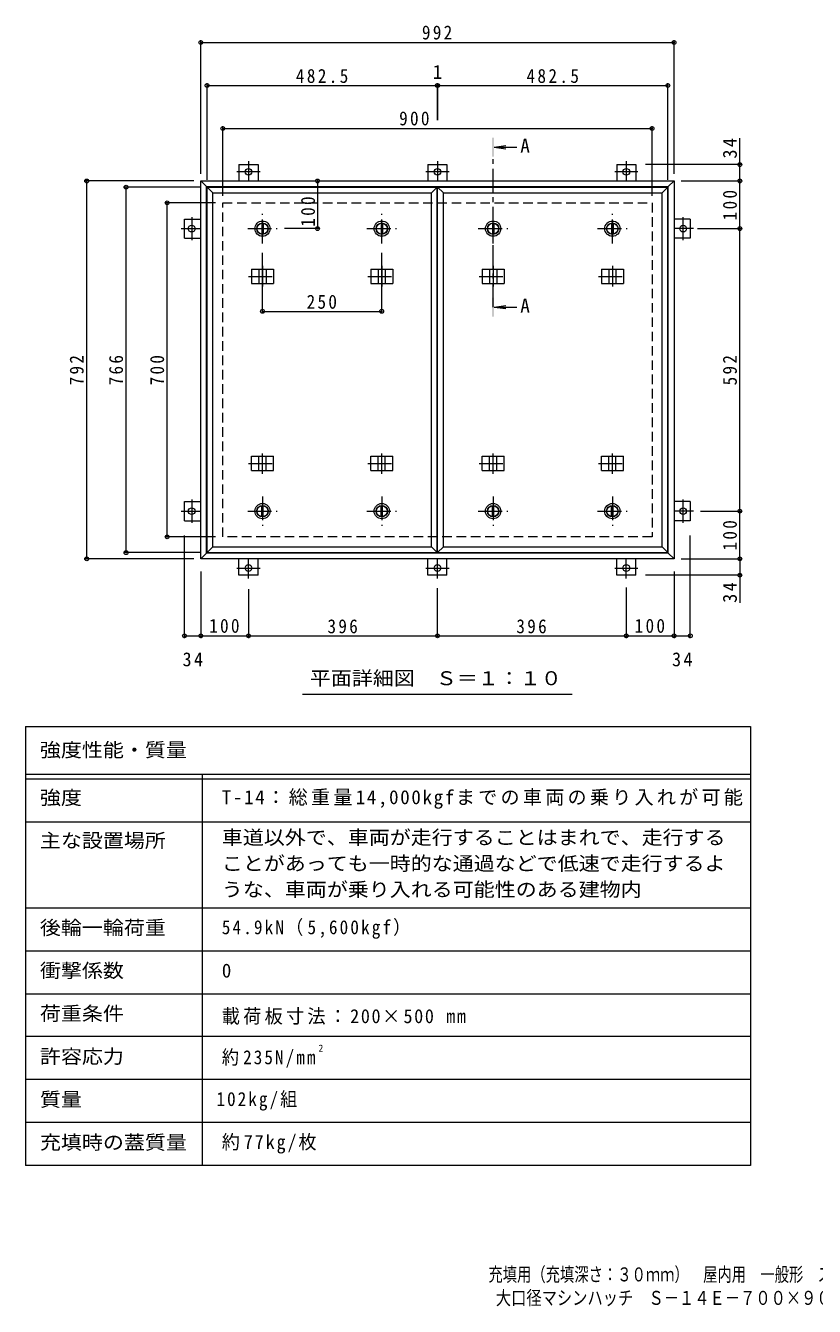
# Model space of a CAD drawing. Units: millimetres at full size, sheet at 1:10. Extents: x -1763 to 1949, y -1353 to 1331.
# Drawn here: x -1763 to -109, y -1353 to 1331 of the extents above; entities that cross this region are included whole.
import ezdxf
from ezdxf.enums import TextEntityAlignment as Align

# ---------------------------------------------------------------- set-up
doc = ezdxf.new("R2010")
doc.units = ezdxf.units.MM
doc.header["$LTSCALE"] = 10
doc.header["$PDMODE"] = 32
doc.header["$PDSIZE"] = 8
doc.linetypes.add('CHAIN1', pattern=[8, 5, -1, 1, -1])
doc.linetypes.add('DASHED2', pattern=[3, 2, -1])
for name, color, linetype, lineweight in [('0-1_躯体', 2, 'DASHED2', 9), ('0-2_仕上', 4, 'Continuous', 9), ('0-3_建具', 4, 'Continuous', 9), ('0-5_寸法', 4, 'Continuous', 9), ('0-C', 2, 'Continuous', 9), ('0-E', 3, 'Continuous', 9), ('0-F', 7, 'Continuous', 9), ('F-5_F-5ﾚｲﾔ', 7, 'Continuous', 9), ('F-F_F-Fﾚｲﾔ', 2, 'Continuous', 9)]:
    doc.layers.add(name, color=color, linetype=linetype, lineweight=lineweight)
doc.styles.add('ＭＳ ゴシック', font='')
doc.styles.get('ＭＳ ゴシック').set_extended_font_data('MS Gothic')

msp = doc.modelspace()

# ---------------------------------------------------------------- linework, layer by layer
at = {"layer": '0-1_躯体'}
for p, q in [((-1349.65, 959.27), (-449.65, 959.27)), ((-1349.65, 259.27), (-1349.65, 959.27)), ((-449.65, 959.27), (-449.65, 259.27)), ((-449.65, 259.27), (-1349.65, 259.27))]:
    msp.add_line(p, q, dxfattribs=at)
at = {"layer": '0-2_仕上'}
for p, q in [((-1382.65, 226.27), (-1382.65, 992.27)), ((-1370.65, 238.27), (-1370.65, 980.27)), ((-912.15, 238.27), (-912.15, 980.27)), ((-900.15, 226.27), (-900.15, 992.27)), ((-899.15, 226.27), (-899.15, 992.27)), ((-887.15, 238.27), (-887.15, 980.27)), ((-428.65, 238.27), (-428.65, 980.27)), ((-416.65, 226.27), (-416.65, 992.27))]:
    msp.add_line(p, q, dxfattribs=at)
for points in [[(-1370.65, 980.27), (-1382.65, 992.27), (-900.15, 992.27)], [(-1370.65, 980.27), (-912.15, 980.27), (-900.15, 992.27)], [(-887.15, 980.27), (-899.15, 992.27), (-416.65, 992.27)], [(-887.15, 980.27), (-428.65, 980.27), (-416.65, 992.27)], [(-1370.65, 238.27), (-1382.65, 226.27), (-900.15, 226.27)], [(-1370.65, 238.27), (-912.15, 238.27), (-900.15, 226.27)], [(-887.15, 238.27), (-899.15, 226.27), (-416.65, 226.27)], [(-887.15, 238.27), (-428.65, 238.27), (-416.65, 226.27)]]:
    msp.add_lwpolyline(points, dxfattribs=at)
at = {"layer": '0-3_建具', "color": 2}
for p, q in [((-1395.65, 1005.27), (-1383.65, 993.27)), ((-1395.65, 1005.27), (-403.65, 1005.27)), ((-1395.65, 213.27), (-1395.65, 1005.27)), ((-1383.65, 993.27), (-415.65, 993.27)), ((-1383.65, 225.27), (-1383.65, 993.27)), ((-415.65, 993.27), (-403.65, 1005.27)), ((-415.65, 225.27), (-415.65, 993.27)), ((-403.65, 1005.27), (-403.65, 213.27)), ((-1383.65, 225.27), (-1395.65, 213.27)), ((-415.65, 225.27), (-1383.65, 225.27)), ((-415.65, 225.27), (-403.65, 213.27)), ((-403.65, 213.27), (-1395.65, 213.27))]:
    msp.add_line(p, q, dxfattribs=at)
at = {"layer": '0-3_建具', "linetype": 'CHAIN1'}
for p, q in [((-1295.81, 805.27), (-1236.99, 805.27)), ((-1266.4, 827.39), (-1266.4, 784.15)), ((-1045.81, 805.27), (-986.99, 805.27)), ((-1016.4, 827.39), (-1016.4, 784.15)), ((-812.31, 805.27), (-753.49, 805.27)), ((-782.9, 827.39), (-782.9, 784.15)), ((-562.31, 805.27), (-503.49, 805.27)), ((-532.9, 827.39), (-532.9, 784.15)), ((-1266.4, 391.15), (-1266.4, 434.39)), ((-1016.4, 391.15), (-1016.4, 434.39)), ((-782.9, 391.15), (-782.9, 434.39)), ((-532.9, 391.15), (-532.9, 434.39)), ((-1295.81, 413.27), (-1236.99, 413.27)), ((-1045.81, 413.27), (-986.99, 413.27)), ((-812.31, 413.27), (-753.49, 413.27)), ((-562.31, 413.27), (-503.49, 413.27))]:
    msp.add_line(p, q, dxfattribs=at)
at = {"layer": '0-3_建具'}
for p, q in [((-1289.49, 820.27), (-1289.49, 790.27)), ((-1289.49, 820.27), (-1243.31, 820.27)), ((-1273.9, 820.27), (-1273.9, 790.27)), ((-1258.9, 820.27), (-1258.9, 790.27)), ((-1243.31, 820.27), (-1243.31, 790.27)), ((-1039.49, 820.27), (-1039.49, 790.27)), ((-1039.49, 820.27), (-993.31, 820.27)), ((-1023.9, 820.27), (-1023.9, 790.27)), ((-1008.9, 820.27), (-1008.9, 790.27)), ((-993.31, 820.27), (-993.31, 790.27)), ((-805.99, 820.27), (-805.99, 790.27)), ((-805.99, 820.27), (-759.81, 820.27)), ((-790.4, 820.27), (-790.4, 790.27)), ((-775.4, 820.27), (-775.4, 790.27)), ((-759.81, 820.27), (-759.81, 790.27)), ((-555.99, 820.27), (-555.99, 790.27)), ((-555.99, 820.27), (-509.81, 820.27)), ((-540.4, 820.27), (-540.4, 790.27)), ((-525.4, 820.27), (-525.4, 790.27)), ((-509.81, 820.27), (-509.81, 790.27)), ((-1289.49, 790.27), (-1243.31, 790.27)), ((-1039.49, 790.27), (-993.31, 790.27)), ((-805.99, 790.27), (-759.81, 790.27)), ((-555.99, 790.27), (-509.81, 790.27)), ((-1289.49, 398.27), (-1289.49, 428.27)), ((-1289.49, 428.27), (-1243.31, 428.27)), ((-1273.9, 398.27), (-1273.9, 428.27)), ((-1258.9, 398.27), (-1258.9, 428.27)), ((-1243.31, 398.27), (-1243.31, 428.27)), ((-1039.49, 398.27), (-1039.49, 428.27)), ((-1039.49, 428.27), (-993.31, 428.27)), ((-1023.9, 398.27), (-1023.9, 428.27)), ((-1008.9, 398.27), (-1008.9, 428.27)), ((-993.31, 398.27), (-993.31, 428.27)), ((-805.99, 398.27), (-805.99, 428.27)), ((-805.99, 428.27), (-759.81, 428.27)), ((-790.4, 398.27), (-790.4, 428.27)), ((-775.4, 398.27), (-775.4, 428.27)), ((-759.81, 398.27), (-759.81, 428.27)), ((-555.99, 398.27), (-555.99, 428.27)), ((-555.99, 428.27), (-509.81, 428.27)), ((-540.4, 398.27), (-540.4, 428.27)), ((-525.4, 398.27), (-525.4, 428.27)), ((-509.81, 398.27), (-509.81, 428.27)), ((-1289.49, 398.27), (-1243.31, 398.27)), ((-1039.49, 398.27), (-993.31, 398.27)), ((-805.99, 398.27), (-759.81, 398.27)), ((-555.99, 398.27), (-509.81, 398.27))]:
    msp.add_line(p, q, dxfattribs=at)
at = {"layer": '0-5_寸法'}
for p, q in [((-780.9, 1076.09), (-756.11, 1079.35)), ((-780.9, 1076.09), (-756.11, 1072.82)), ((-780.9, 1076.09), (-733.43, 1076.09)), ((-780.9, 740.96), (-756.11, 744.23)), ((-780.9, 740.96), (-756.11, 737.7)), ((-780.9, 740.96), (-733.43, 740.96))]:
    msp.add_line(p, q, dxfattribs=at)
at = {"layer": '0-5_寸法', "linetype": 'CHAIN1'}
msp.add_line((-782.9, 740.96), (-782.9, 1056.09), dxfattribs=at)
at = {"layer": '0-5_寸法', "color": 7}
msp.add_line((-1182.18, -70.14), (-617.12, -70.14), dxfattribs=at)
at = {"layer": '0-5_寸法'}
for points in [[(-780.9, 1096.09), (-784.9, 1096.09), (-780.9, 1056.09), (-784.9, 1056.09)], [(-780.9, 720.96), (-784.9, 720.96), (-780.9, 760.96), (-784.9, 760.96)]]:
    msp.add_solid(points, dxfattribs=at)
at = {"layer": '0-C'}
for p, q in [((-1267.9, 916.67), (-1267.9, 893.87)), ((-1264.9, 916.67), (-1264.9, 893.87)), ((-1017.9, 916.67), (-1017.9, 893.87)), ((-1014.9, 916.67), (-1014.9, 893.87)), ((-784.4, 916.67), (-784.4, 893.87)), ((-781.4, 916.67), (-781.4, 893.87)), ((-534.4, 916.67), (-534.4, 893.87)), ((-531.4, 916.67), (-531.4, 893.87)), ((-1267.9, 301.87), (-1267.9, 324.67)), ((-1264.9, 301.87), (-1264.9, 324.67)), ((-1017.9, 301.87), (-1017.9, 324.67)), ((-1014.9, 301.87), (-1014.9, 324.67)), ((-784.4, 301.87), (-784.4, 324.67)), ((-781.4, 301.87), (-781.4, 324.67)), ((-534.4, 301.87), (-534.4, 324.67)), ((-531.4, 301.87), (-531.4, 324.67))]:
    msp.add_line(p, q, dxfattribs=at)
at = {"layer": '0-C', "linetype": 'CHAIN1'}
for p, q in [((-1266.4, 874.27), (-1266.4, 936.27)), ((-1016.4, 874.27), (-1016.4, 936.27)), ((-782.9, 874.27), (-782.9, 936.27)), ((-532.9, 874.27), (-532.9, 936.27)), ((-1297.4, 905.27), (-1235.4, 905.27)), ((-1047.4, 905.27), (-985.4, 905.27)), ((-813.9, 905.27), (-751.9, 905.27)), ((-563.9, 905.27), (-501.9, 905.27)), ((-1266.4, 344.27), (-1266.4, 282.27)), ((-1016.4, 344.27), (-1016.4, 282.27)), ((-782.9, 344.27), (-782.9, 282.27)), ((-532.9, 344.27), (-532.9, 282.27)), ((-1297.4, 313.27), (-1235.4, 313.27)), ((-1047.4, 313.27), (-985.4, 313.27)), ((-813.9, 313.27), (-751.9, 313.27)), ((-563.9, 313.27), (-501.9, 313.27))]:
    msp.add_line(p, q, dxfattribs=at)
at = {"layer": '0-C'}
for centre, radius in [((-1266.4, 905.27), 16), ((-1266.4, 905.27), 12), ((-1266.4, 905.27), 11.5), ((-1016.4, 905.27), 16), ((-1016.4, 905.27), 12), ((-1016.4, 905.27), 11.5), ((-782.9, 905.27), 16), ((-782.9, 905.27), 12), ((-782.9, 905.27), 11.5), ((-532.9, 905.27), 16), ((-532.9, 905.27), 12), ((-532.9, 905.27), 11.5), ((-1266.4, 313.27), 16), ((-1266.4, 313.27), 12), ((-1266.4, 313.27), 11.5), ((-1016.4, 313.27), 16), ((-1016.4, 313.27), 12), ((-1016.4, 313.27), 11.5), ((-782.9, 313.27), 16), ((-782.9, 313.27), 12), ((-782.9, 313.27), 11.5), ((-532.9, 313.27), 16), ((-532.9, 313.27), 12), ((-532.9, 313.27), 11.5)]:
    msp.add_circle(centre, radius, dxfattribs=at)
at = {"layer": '0-E', "linetype": 'CHAIN1'}
for p, q in [((-1271.27, 1024.47), (-1320.03, 1024.47)), ((-1295.65, 1046.44), (-1295.65, 1005.27)), ((-875.27, 1024.47), (-924.03, 1024.47)), ((-899.65, 1046.44), (-899.65, 1005.27)), ((-479.27, 1024.47), (-528.03, 1024.47)), ((-503.65, 1046.44), (-503.65, 1005.27)), ((-1414.85, 929.65), (-1414.85, 880.89)), ((-384.45, 880.89), (-384.45, 929.65)), ((-1436.82, 905.27), (-1395.65, 905.27)), ((-362.48, 905.27), (-403.65, 905.27)), ((-1414.85, 337.65), (-1414.85, 288.89)), ((-384.45, 288.89), (-384.45, 337.65)), ((-1436.82, 313.27), (-1395.65, 313.27)), ((-362.48, 313.27), (-403.65, 313.27)), ((-1320.03, 194.07), (-1271.27, 194.07)), ((-1295.65, 172.1), (-1295.65, 213.27)), ((-924.03, 194.07), (-875.27, 194.07)), ((-899.65, 172.1), (-899.65, 213.27)), ((-528.03, 194.07), (-479.27, 194.07)), ((-503.65, 172.1), (-503.65, 213.27))]:
    msp.add_line(p, q, dxfattribs=at)
at = {"layer": '0-E'}
for p, q in [((-1315.65, 1039.47), (-1275.65, 1039.47)), ((-1315.65, 1039.47), (-1315.65, 1005.27)), ((-1275.65, 1039.47), (-1275.65, 1005.27)), ((-919.65, 1039.47), (-879.65, 1039.47)), ((-919.65, 1039.47), (-919.65, 1005.27)), ((-879.65, 1039.47), (-879.65, 1005.27)), ((-523.65, 1039.47), (-483.65, 1039.47)), ((-523.65, 1039.47), (-523.65, 1005.27)), ((-483.65, 1039.47), (-483.65, 1005.27)), ((-1429.85, 885.27), (-1429.85, 925.27)), ((-1429.85, 925.27), (-1395.65, 925.27)), ((-369.45, 925.27), (-403.65, 925.27)), ((-369.45, 925.27), (-369.45, 885.27)), ((-1429.85, 885.27), (-1395.65, 885.27)), ((-369.45, 885.27), (-403.65, 885.27)), ((-1429.85, 293.27), (-1429.85, 333.27)), ((-1429.85, 333.27), (-1395.65, 333.27)), ((-369.45, 333.27), (-403.65, 333.27)), ((-369.45, 333.27), (-369.45, 293.27)), ((-1429.85, 293.27), (-1395.65, 293.27)), ((-369.45, 293.27), (-403.65, 293.27)), ((-1315.65, 179.07), (-1315.65, 213.27)), ((-1275.65, 179.07), (-1275.65, 213.27)), ((-919.65, 179.07), (-919.65, 213.27)), ((-879.65, 179.07), (-879.65, 213.27)), ((-523.65, 179.07), (-523.65, 213.27)), ((-483.65, 179.07), (-483.65, 213.27)), ((-1275.65, 179.07), (-1315.65, 179.07)), ((-879.65, 179.07), (-919.65, 179.07)), ((-483.65, 179.07), (-523.65, 179.07))]:
    msp.add_line(p, q, dxfattribs=at)
for centre in [(-1295.65, 1024.47), (-899.65, 1024.47), (-503.65, 1024.47), (-1414.85, 905.27), (-384.45, 905.27), (-1414.85, 313.27), (-384.45, 313.27), (-1295.65, 194.07), (-899.65, 194.07), (-503.65, 194.07)]:
    msp.add_circle(centre, 7, dxfattribs=at)
at = {"layer": '0-F'}
for p, q in [((-1395.65, 1020.27), (-1395.65, 1300.27)), ((-1395.65, 1295.27), (-403.65, 1295.27)), ((-403.65, 1020.27), (-403.65, 1300.27)), ((-1382.65, 1007.27), (-1382.65, 1210.27)), ((-900.15, 1208.27), (-900.15, 1132.83)), ((-899.15, 1208.27), (-899.15, 1132.83)), ((-416.65, 1007.27), (-416.65, 1210.27)), ((-1382.65, 1205.27), (-900.15, 1205.27)), ((-900.15, 1205.27), (-899.15, 1205.27)), ((-899.15, 1205.27), (-416.65, 1205.27)), ((-1349.65, 974.27), (-1349.65, 1120.27)), ((-1349.65, 1115.27), (-449.65, 1115.27)), ((-449.65, 974.27), (-449.65, 1120.27)), ((-265.56, 1039.47), (-265.56, 1094.65)), ((-260.56, 1039.47), (-463.65, 1039.47)), ((-265.56, 1005.27), (-265.56, 1039.47)), ((-1410.65, 1005.27), (-1639.91, 1005.27)), ((-1634.91, 213.27), (-1634.91, 1005.27)), ((-1151.05, 1005.27), (-1151.05, 905.27)), ((-388.65, 1005.27), (-260.56, 1005.27)), ((-265.56, 905.27), (-265.56, 1005.27)), ((-1397.65, 992.27), (-1557.44, 992.27)), ((-1552.44, 226.27), (-1552.44, 992.27)), ((-1364.65, 959.27), (-1471.27, 959.27)), ((-1466.27, 259.27), (-1466.27, 959.27)), ((-1148.05, 905.27), (-1220.22, 905.27)), ((-354.72, 905.27), (-260.56, 905.27)), ((-265.56, 313.27), (-265.56, 905.27)), ((-1266.4, 728.97), (-1266.4, 854.27)), ((-1016.4, 728.97), (-1016.4, 854.27)), ((-1266.4, 731.97), (-1016.4, 731.97)), ((-348.13, 313.27), (-260.56, 313.27)), ((-265.56, 213.27), (-265.56, 313.27)), ((-1364.65, 259.27), (-1471.27, 259.27)), ((-1429.85, 46.9), (-1429.85, 262.06)), ((-369.45, 46.91), (-369.45, 262.06)), ((-1397.65, 226.27), (-1557.44, 226.27)), ((-1410.65, 213.27), (-1639.91, 213.27)), ((-388.65, 213.27), (-260.56, 213.27)), ((-265.56, 213.27), (-265.56, 179.07)), ((-1395.65, 187.06), (-1395.65, 46.9)), ((-260.56, 179.07), (-463.65, 179.07)), ((-403.65, 187.06), (-403.65, 46.91)), ((-265.56, 179.07), (-265.56, 121.12)), ((-1295.65, 149.76), (-1295.65, 46.9)), ((-899.65, 48.9), (-899.65, 152.1)), ((-503.65, 153.13), (-503.65, 46.9)), ((-1429.85, 51.9), (-1395.65, 51.9)), ((-1395.65, 51.9), (-1295.65, 51.9)), ((-1295.65, 51.9), (-899.65, 51.9)), ((-899.65, 51.9), (-503.65, 51.9)), ((-503.65, 51.9), (-403.65, 51.9)), ((-403.65, 51.9), (-369.45, 51.9))]:
    msp.add_line(p, q, dxfattribs=at)
for p in [(-1395.65, 1295.27), (-403.65, 1295.27), (-1382.65, 1205.27), (-900.15, 1205.27), (-899.15, 1205.27), (-416.65, 1205.27), (-1349.65, 1115.27), (-449.65, 1115.27), (-265.56, 1039.47), (-1634.91, 1005.27), (-1552.44, 992.27), (-1151.05, 1005.27), (-265.56, 1005.27), (-1466.27, 959.27), (-1151.05, 905.27), (-265.56, 905.27), (-1266.4, 731.97), (-1016.4, 731.97), (-265.56, 313.27), (-1466.27, 259.27), (-1634.91, 213.27), (-1552.44, 226.27), (-265.56, 213.27), (-265.56, 179.07), (-1429.85, 51.9), (-1395.65, 51.9), (-1295.65, 51.9), (-899.65, 51.9), (-503.65, 51.9), (-403.65, 51.91), (-369.45, 51.9)]:
    msp.add_point(p, dxfattribs=at)
at = {"layer": 'F-5_F-5ﾚｲﾔ'}
for p, q in [((-243, -138), (-243, -1058)), ((-1763, -338), (-243, -338)), ((-1763, -518), (-243, -518))]:
    msp.add_line(p, q, dxfattribs=at)
at = {"layer": 'F-F_F-Fﾚｲﾔ', "color": 7}
for p, q in [((-1763, -138), (-243, -138)), ((-1763, -138), (-1763, -1058)), ((-1763, -238), (-243, -238)), ((-1393, -238), (-1393, -1058)), ((-1763, -248), (-243, -248)), ((-1763, -338), (-243, -338)), ((-1763, -518), (-243, -518)), ((-1763, -608), (-243, -608)), ((-1763, -698), (-243, -698)), ((-243, -788), (-1763, -788)), ((-243, -878), (-1763, -878)), ((-243, -968), (-1763, -968)), ((-243, -1058), (-1763, -1058))]:
    msp.add_line(p, q, dxfattribs=at)

# ---------------------------------------------------------------- texts
at = {"layer": '0-5_寸法', "color": 2, "style": 'ＭＳ ゴシック'}
for p in [(-725.87, 1055.69), (-725.87, 720.57)]:
    msp.add_text('A', height=29.33, dxfattribs=at).set_placement(p, align=Align.BOTTOM_LEFT)
at = {"layer": '0-5_寸法', "color": 2, "style": 'ＭＳ ゴシック', "width": 1.1}
msp.add_text('平面詳細図\u3000Ｓ＝１：１０', height=29.33, dxfattribs=at).set_placement((-1167.15, -60.34), align=Align.BOTTOM_LEFT)
at = {"layer": '0-F', "color": 2, "style": 'ＭＳ ゴシック'}
msp.add_text('1', height=29.33, dxfattribs=at).set_placement((-909.65, 1210.27), align=Align.BOTTOM_LEFT)
at = {"layer": '0-F', "color": 2, "char_height": 29.33, "attachment_point": 7, "style": 'ＭＳ ゴシック'}
for s, insert in [('\\T1.27;\\W0.9;992', (-932.15, 1301.27)), ('\\T1.28;\\W0.9;482.5', (-1196.4, 1210.27)), ('\\T1.28;\\W0.9;482.5', (-712.9, 1210.27)), ('\\T1.27;\\W0.9;900', (-979.89, 1121.27)), ('\\T1.27;\\W0.9;250', (-1173.9, 736.97)), ('\\T1.27;\\W0.9;100', (-1378.15, 57.9)), ('\\T1.27;\\W0.9;396', (-1130.15, 56.9)), ('\\T1.27;\\W0.9;396', (-734.15, 56.9)), ('\\T1.27;\\W0.9;100', (-486.15, 57.9)), ('\\T1.27;\\W0.95;34', (-1434, -12.32)), ('\\T1.27;\\W0.95;34', (-407.8, -12.32))]:
    msp.add_mtext(s, dxfattribs=dict(at, insert=insert))
at = {"layer": '0-F', "color": 2, "char_height": 29.33, "attachment_point": 7, "rotation": 90, "style": 'ＭＳ ゴシック'}
for s, insert in [('\\T1.27;\\W0.95;34', (-271.56, 1052.15)), ('\\T1.27;\\W0.9;100', (-1156.05, 909.28)), ('\\T1.27;\\W0.9;100', (-271.56, 922.77)), ('\\T1.27;\\W0.9;792', (-1640.91, 576.77)), ('\\T1.27;\\W0.9;766', (-1558.44, 576.77)), ('\\T1.27;\\W0.9;700', (-1472.27, 576.77)), ('\\T1.27;\\W0.9;592', (-271.56, 576.77)), ('\\T1.27;\\W0.9;100', (-271.56, 230.77)), ('\\T1.27;\\W0.95;34', (-271.56, 121.12))]:
    msp.add_mtext(s, dxfattribs=dict(at, insert=insert))
at = {"layer": 'F-5_F-5ﾚｲﾔ', "color": 6, "style": 'ＭＳ ゴシック'}
msp.add_text('2', height=14.66, dxfattribs=at).set_placement((-1148.94, -823.78), align=Align.BOTTOM_LEFT)
at = {"layer": 'F-5_F-5ﾚｲﾔ', "color": 2, "style": 'ＭＳ ゴシック'}
for s, width, p in [('充填用（充填深さ：３０ｍｍ）\u3000屋内用\u3000一般形\u3000スチール製\u3000ステンレス目地', 0.75, (-792.72, -1309.74)), ('大口径マシンハッチ\u3000Ｓ－１４Ｅ－７００×９００', 0.8, (-777.22, -1358.94))]:
    msp.add_text(s, height=29.33, dxfattribs=dict(at, width=width)).set_placement(p, align=Align.BOTTOM_LEFT)
at = {"layer": 'F-F_F-Fﾚｲﾔ', "style": 'ＭＳ ゴシック', "width": 1.1}
for s, p in [('強度性能・質量', (-1733, -210.57)), ('強度', (-1733, -310.5)), ('主な設置場所', (-1733, -400.5)), ('車道以外で、車両が走行することはまれで、走行する', (-1351.67, -394.07)), ('ことがあっても一時的な通過などで低速で走行するよ', (-1351.67, -448.55)), ('うな、車両が乗り入れる可能性のある建物内', (-1351.67, -503.04)), ('後輪一輪荷重', (-1733, -583)), ('衝撃係数', (-1733, -673)), ('荷重条件', (-1733, -763)), ('許容応力', (-1733, -853)), ('質量', (-1733, -943)), ('充填時の蓋質量', (-1733, -1033))]:
    msp.add_text(s, height=29.33, dxfattribs=at).set_placement(p, align=Align.BOTTOM_LEFT)
at = {"layer": 'F-F_F-Fﾚｲﾔ', "style": 'ＭＳ ゴシック'}
msp.add_text('0', height=29.33, dxfattribs=at).set_placement((-1351.67, -673), align=Align.BOTTOM_LEFT)
at = {"layer": 'F-F_F-Fﾚｲﾔ', "char_height": 29.33, "attachment_point": 7, "style": 'ＭＳ ゴシック'}
for s, insert in [('\\T1.17;T-14：総重量14,000kgfまでの車両の乗り入れが可能', (-1351.67, -310.5)), ('\\T1.25;\\W0.9;54.9kN（5,600kgf）', (-1351.67, -583)), ('\\T1.18;\\W0.95;載荷板寸法：200×500\\~mm', (-1351.67, -763)), ('\\T1.24;\\W0.9;約235N/mm', (-1351.67, -853)), ('\\T1.24;\\W0.9;102kg/組', (-1362.92, -943)), ('\\T1.21;\\W0.95;約77kg/枚', (-1351.67, -1033))]:
    msp.add_mtext(s, dxfattribs=dict(at, insert=insert))

doc.saveas('drawing.dxf')
